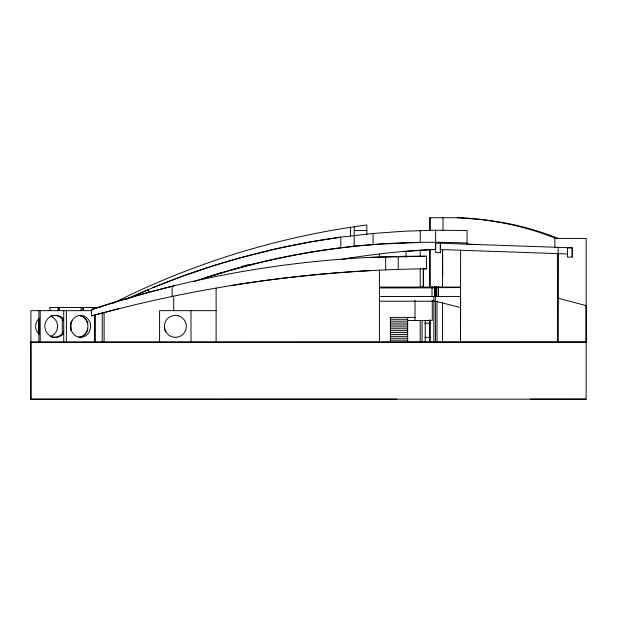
<?xml version="1.0" encoding="UTF-8"?>
<svg xmlns="http://www.w3.org/2000/svg" width="617" height="617" viewBox="0 0 617 617"><rect width="100%" height="100%" fill="white"/><g stroke="black" fill="none" stroke-linecap="round" stroke-linejoin="round"><path stroke-width="0.93" d="M557.891 298.088L586.15 305.662L586.15 399.145L30.896 399.245L30.896 310.652L92.026 310.652M194 281.529A732.333 732.333 0 0 1 340.8 247.741L340.815 237.167L373.108 233.473L404.374 231.205L435.725 230.226M435.633 296.522L435.633 287.098M436.242 296.522L436.242 287.098M442.489 342.049L442.528 302.569M442.536 286.944L442.582 249.607L442.697 276.215M460.614 250.24L460.544 342.049L460.575 296.522L379.401 296.522M435.702 242.427L435.71 252.669L440.415 252.669L440.415 243.252L440.191 249.523L557.899 253.633L557.891 342.049L558.123 247.355M30.896 399.245L30.85 342.15L586.142 342.049L586.15 238.424L554.752 238.424L554.976 247.247M423.308 286.812L423.355 268.279L423.362 286.658M436.512 296.522L436.512 287.098M436.08 287.098L436.08 296.522M435.425 287.098L435.425 342.049M379.401 287.098L460.575 287.098L460.583 287.561L437.353 287.645L434.646 287.645L434.638 287.098L434.646 296.522L434.638 287.098L434.638 296.522M242.759 266.074L242.535 266.86L242.535 266.336L244.332 266.336M434.53 287.561L434.53 286.635L435.795 286.635L435.401 286.35M30.85 342.15L586.15 342.049M442.158 286.596L442.613 286.311M421.966 286.612L423.069 286.489M434.53 286.635L434.923 286.35M113.127 303.271C192.473 263.127 278.683 236.612 366.837 224.966L366.837 234.367M125.729 299.492L147.949 289.813M126.655 299.091L152.97 287.622L183.295 275.915L214.084 265.511L239.265 258.153L276.848 248.651L308.708 242.226L340.815 237.167A766.36 766.36 0 0 0 152.97 287.622M243.954 266.328L232.038 269.853M210.204 276.277L206.849 277.395M210.96 276.023L222.105 272.699M426.501 268.781C313.583 270.107 200.841 285.879 91.956 315.811L91.555 315.881L91.555 309.603L118.958 300.872L146.599 292.905L174.441 285.71M91.555 315.881L119.135 308.623M245.196 266.097L244.625 266.074L247.988 265.433M249.839 264.994L253.556 264.107M348.883 258.268L354.181 257.374M379.401 287.645L434.584 287.561M340.8 247.741C382.671 242.705 424.928 241.131 467.054 243.083M420.223 230.712L420.223 242.427L381.298 243.993L352.261 246.384M434.8 287.83L432.023 287.83M436.242 287.846L438.301 287.846L438.286 296.522L438.386 286.635M370.478 257.389L426.501 256.225L426.501 268.85L423.362 268.85M432.494 301.204L434.252 301.204M457.513 217.755L482.216 219.436L506.958 223.246A319.683 308.407 -90 0 1 553.919 236.712L558.023 238.355M354.281 230.519L366.837 230.519M406.094 251.566L402.947 251.566L435.71 249.368M435.71 243.083L572.237 247.849L572.237 257.112L567.524 257.112L567.524 247.687M246.831 265.025L248.72 265.025M246.831 265.287L248.72 265.287M241.964 266.397L244.162 266.397M219.166 273.2L219.991 273.2M379.401 287.83L432.054 287.846M434.9 287.83L435.641 287.846M379.401 301.227L434.499 301.227M49.807 307.513L100.432 307.513M216.112 310.652L159.595 310.652L159.595 342.049M415.148 317.393L390.391 317.393L390.391 342.049M390.391 319.29L407.66 319.29M407.528 320.531L432.286 320.531L432.286 300.317M390.391 321.187L407.66 321.187M390.391 323.077L407.66 323.077M424.82 323.208L430.489 323.208M390.391 324.974L407.66 324.974M390.391 326.871L407.66 326.871M390.391 328.768L407.66 328.768M390.391 330.666L407.66 330.666M390.391 332.563L407.66 332.563M390.391 334.46L407.66 334.46M390.391 336.358L407.66 336.358M424.928 337.345L430.774 337.345M390.391 338.255L407.66 338.255M390.391 340.152L407.66 340.152M396.847 399.168L30.896 399.145M530.196 399.145L586.15 399.145M476.825 244.517L468.396 244.224M406.048 242.682L404.397 242.736M567.524 247.795L572.237 247.849L572.237 257.112M557.899 253.633L567.524 253.965M469.707 218.279L459.866 217.755L429.771 217.755L429.771 230.28M467.408 218.279L468.396 218.372C496.662 220.516 524.643 226.555 551.166 236.596L555.755 238.447M435.425 301.227L460.544 307.513M434.376 287.098L434.646 287.645M165.834 331.846L164.677 329.193L164.361 326.354M432.023 287.645L432.108 286.635M460.575 287.098L460.583 287.846L460.583 286.35M350.541 227.334L350.564 236.049M440.407 249.53L440.415 252.669M467.054 244.178L467.054 230.519L435.71 230.226L435.479 249.361A753.465 753.465 0 0 0 341.818 259.379M442.991 217.755L442.991 230.295M436.99 301.266L436.99 342.049M433.851 296.522L433.851 342.049M432.023 287.098L432.023 296.522M430.095 217.755L430.095 230.28M430.095 249.553L430.095 286.165M430.095 319.891L430.095 342.049M429.771 249.553L429.771 286.165M429.771 319.891L429.771 342.049M425.221 320.531L425.221 342.049M422.082 320.531L422.082 342.049M420.223 250.024L420.223 256.664M420.223 268.919L420.223 287.005M420.223 320.215L420.223 342.049M415.01 300.317L415.01 320.531M407.66 317.393L407.66 342.049M406.094 251.296L406.094 257.304M402.947 242.196L402.947 242.882M398.243 256.433L398.243 269.405M385.679 256.433L385.679 269.945M379.401 254.15L379.401 257.937M379.401 270.215L379.401 342.049M373.108 233.473L373.108 244.463M354.281 226.794L354.181 246.384A740.392 740.392 0 0 0 201.589 279.223M311.886 251.219L311.886 251.975M245.018 265.287L245.018 266.074M216.112 288.124L216.112 342.049M190.992 310.652L190.992 342.049M173.724 296.114L173.724 310.652M172.151 286.303L172.151 296.461M148.388 289.62L148.388 292.412M104.119 312.58L104.119 342.049M102.237 312.672L102.237 342.049M95.057 314.454L95.057 342.049M94.841 314.454L94.841 342.049M83.588 310.652L83.588 307.513L81.051 310.652L81.051 307.513M70.924 322.066L70.924 330.635M66.381 310.652L66.381 342.049M63.728 310.652L63.728 342.049M62.302 318.264L62.302 334.437M59.379 310.652L59.379 307.513L57.998 310.652L57.998 307.513M50.07 307.513L50.07 310.652M40.205 310.652L40.205 342.049M38.902 318.264L38.902 334.437M38.902 310.652L38.902 342.049M78.822 315.403A10.99 9.965 90 0 1 87.915 326.354A10.99 9.965 90 0 1 78.822 337.298M230.827 285.586A1319.362 1319.362 0 0 1 370.516 270.601M91.555 309.603A1037.293 1037.293 0 0 1 426.501 256.225M79.038 315.403A10.99 10.042 90 0 1 87.861 323.509M87.861 329.193A10.99 10.042 90 0 1 85.848 333.419M85.262 334.121A10.99 10.042 90 0 1 79.038 337.298M63.165 334.121A10.99 10.751 -90 0 1 47.964 334.121A10.99 10.751 -90 0 1 47.964 318.58A10.99 10.751 -90 0 1 63.165 318.58M62.494 319.282A10.99 10.751 90 0 1 63.566 320.855A10.99 10.751 -90 0 0 51.473 315.734M62.494 333.419A10.99 10.751 90 0 0 63.566 331.846A10.99 10.751 -90 0 1 54.257 337.345M53.324 337.298A10.99 10.751 -90 0 1 51.473 336.967M50.355 316.02A10.99 10.99 0 0 1 50.355 336.681M38.825 334.121A10.99 10.99 0 0 1 38.825 318.58M178.19 315.734L175.351 315.364A10.99 10.99 0 0 0 165.024 330.11A10.99 10.99 0 0 0 182.416 334.769A10.99 10.99 0 0 0 180.843 316.837L178.19 315.734M438.301 287.846L438.286 287.098L438.301 287.846M71.981 320.855A10.99 9.965 90 0 0 80.611 337.345A10.99 9.965 90 0 0 89.234 320.855A10.99 9.965 90 0 0 71.981 320.855"/></g></svg>
